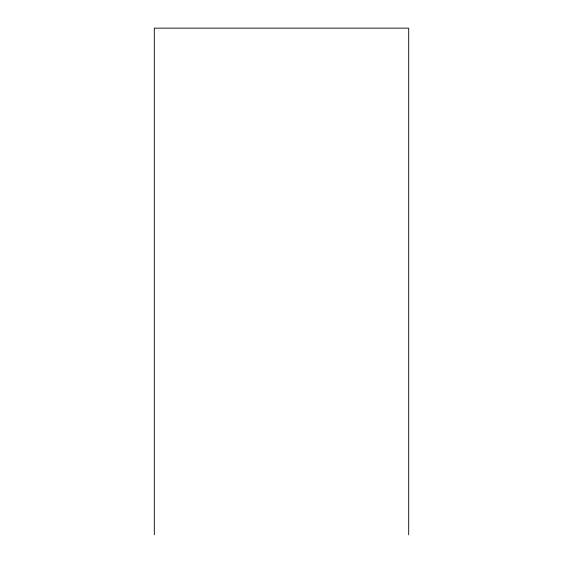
<?xml version="1.0" encoding="UTF-8"?>
<svg xmlns="http://www.w3.org/2000/svg" width="563" height="563" viewBox="0 0 563 563"><rect width="100%" height="100%" fill="white"/><g stroke="black" fill="none" stroke-linecap="round" stroke-linejoin="round"><path stroke-width="0.84" d="M408.696 534.85L408.696 28.15L154.304 28.15L154.304 534.85"/></g></svg>
